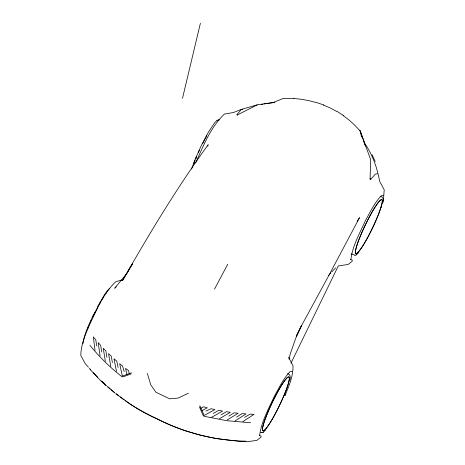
<?xml version="1.0" encoding="UTF-8"?>
<svg xmlns="http://www.w3.org/2000/svg" width="465" height="465" viewBox="0 0 465 465"><rect width="100%" height="100%" fill="white"/><g stroke="black" fill="none" stroke-linecap="round" stroke-linejoin="round"><path stroke-width="0.7" d="M370.657 179.635L370.117 178.618L370.646 159.547L359.904 130.27L361.648 137.094M259.639 435.455C261.394 421.633 268.485 409.183 274.152 396.662C278.919 388.013 283.208 378.882 290.032 371.616L292.107 371.454M350.843 259.598C352.598 245.782 359.689 233.325 365.356 220.805C370.117 212.162 374.412 203.025 381.236 195.759L383.305 195.596M284.888 395.512L285.202 394.256M289.765 380.329C290.753 377.993 290.642 374.174 287.515 373.651M382.742 202.996C383.73 200.659 383.613 196.84 380.492 196.317M289.056 359.189L290.259 353.882L295.746 338.177L301.436 325.802L328.679 275.762L359.515 217.661L357.207 221.177M182.489 98.377L200.392 23.25M191.592 169.103L194.446 160.977M381.056 207.419L381.666 205.391M382.48 202.688L383.497 199.305L384.206 189.784L379.707 181.402L378.132 173.817M207.756 146.051L208.181 144.714C176.688 188.063 149.102 234.058 122.551 280.54L132.647 263.574L126.91 273.344L114.71 288.236L116.256 286.777M285.016 395.605C288.945 386.014 293.299 376.214 293.008 365.635L288.503 357.254M195.765 162.686C203.455 145.638 210.581 127.218 224.386 114.088L233.575 112.484L241.347 109.409L257.186 104.858L274.92 102.37M194.457 160.937L200.88 146.411L208.244 132.473L214.615 122.789L217.108 120.33M93.61 314.363C89.42 323.855 84.351 333.353 82.898 343.734M198.508 152.328L199.398 150.41M290.985 363.148L338.334 265.893L348.134 264.48L352.034 261.342L352.412 260.377L350.534 259.36M301.436 325.802L296.217 336.358L301.75 325.233M214.481 289.166L227.734 264.271M97.301 307.069L104.422 294.822L107.345 290.741L109.839 288.277M99.469 303.877L100.161 302.622M204.652 139.698L205.35 138.442M206.042 137.187L206.739 135.931M242.625 109.304L241.347 109.409L236.714 114.884L237.691 114.785L257.186 104.858M237.487 115.128L237.691 114.785M370.117 178.618L369.913 178.961L370.384 179.252M370.593 179.502L375.412 174.032L377.33 173.881A8.603 1.244 69.5 0 0 376.83 169.277C373.941 159.332 369.419 149.829 363.392 141.401M102.288 299.042L103.003 297.879M328.464 275.617L330.76 272.943M358.8 252.431L356.306 254.89M265.829 429.765L263.335 432.223M331.743 271.926L335.654 267.863M242.899 421.604L254.018 414.338L250.036 414.135L244.66 417.326M236.575 417.093L242.108 413.6L246.055 413.937L234.999 420.924M228.745 416.14L234.244 412.786L238.156 413.257L227.164 419.976M220.991 414.92L226.449 411.694L230.326 412.31L219.41 418.75M213.325 413.42L218.736 410.333L222.572 411.083L211.744 417.25M200.938 408.206L203.594 406.799L207.332 407.817L202.019 410.63M188.43 393.239L178.159 398.075L169.609 398.819L155.909 392.21L150.765 384.869L147.359 373.436M205.978 411.101L211.116 408.7L214.906 409.584L204.17 415.483L199.863 405.776M273.158 102.509L283.29 98.417L293.868 98.441M131.124 373.93L123.312 376.749L122.109 376.801C110.217 367.594 99.4 357.004 89.943 345.309M131.566 372.854L122.353 376.046L119.65 363.671L122.586 366.025L124.161 371.663M218.393 119.953L219.259 119.976M351.063 253.809L355.022 255.268M260.667 432.386L262.051 432.601M217.004 120.359L218.504 119.918M354.911 255.297L356.417 254.861M261.94 432.636L263.44 432.194M121.964 280.011L115.925 281.621C103.625 292.886 97.359 308.917 90.059 323.535C85.746 333.742 81.032 344.141 80.794 355.417L85.275 363.711L88.443 367.251M261.237 104.398L262.568 104.16M263.899 103.916L265.23 103.672M266.561 103.433L274.548 102.445M245.944 441.163C215.08 440.692 184.384 432.712 156.885 418.762A173.584 147.847 13.4 0 1 130.316 404.219L115.907 393.785M250.612 422.755L226.92 420.732L203.926 416.239L202.99 415.164L199.421 406.846M293.531 98.464L301.268 99.266L308.847 100.632L316.223 102.55M316.566 102.521L323.716 104.985M323.373 105.009L330.255 108.002L336.84 111.501M259.331 435.217L261.214 436.228L260.83 437.193L256.93 440.338L247.136 441.75L239.173 441.349L215.69 438.495L200.45 435.228L185.622 430.886A173.584 147.847 13.4 0 1 157.478 419.058A173.584 147.847 13.4 0 1 130.915 404.515M337.183 111.472L343.437 115.477M125.248 400.656L130.915 404.515M120.284 397.011L124.132 399.865M343.094 115.5L348.988 119.982L354.487 124.922L359.567 130.299M114.367 392.367L111.222 389.74M115.965 393.652L118.633 395.791M114.838 392.931L107.531 386.752M107.613 386.601L110.193 388.845M101.626 381.004L104.608 383.811M101.527 381.178L106.502 385.857M105.904 385.561L100.434 380.411L90.111 369.483M97.679 377.295L93.465 372.814M89.35 368.263L90.71 369.774M364.298 143.615L365.554 146.062M372.029 154.653L375.203 161.489M359.904 130.27L364.182 141.976M129.264 373.651L128.543 370.617L125.515 368.379L126.962 374.453M118.069 367.501L116.814 361.206L113.977 358.736L116.488 371.337M112.402 362.572L111.245 356.161L108.508 353.586L110.821 366.403M106.927 357.422L105.875 350.906L103.242 348.227L105.346 361.253M96.79 346.047L95.767 339.776L93.349 336.887L95.029 350.325M101.661 352.057L100.713 345.443L98.185 342.659L100.08 355.894M378.469 202.217A29.894 3.894 -64.3 0 1 373.854 225.083A29.894 3.894 -64.3 0 1 355.405 252.001M355.434 251.501A29.894 3.894 -64.3 0 1 362.264 231.518M362.543 230.89A29.894 3.894 -64.3 0 1 365.525 224.485M365.833 223.851A29.894 3.894 -64.3 0 1 378.115 202.664M279.884 388.008A29.894 3.894 -64.3 0 1 286.655 388.589A29.894 3.894 -64.3 0 1 264.707 429.939A29.894 3.894 -64.3 0 1 272.548 401.818M272.862 401.185A29.894 3.894 -64.3 0 1 279.512 388.641M87.856 328.238A29.841 3.889 -64.3 0 1 88.635 326.302M89.187 324.971A29.841 3.889 -64.3 0 1 90.059 322.925M90.658 321.553A29.841 3.889 -64.3 0 1 91.221 320.298M93 316.45A29.841 3.889 -64.3 0 1 93.605 315.171M97.394 307.656A29.841 3.889 -64.3 0 0 93.913 314.532A29.894 3.894 -64.3 0 1 95.534 311.381M106.113 293.241A29.841 3.889 -64.3 0 1 106.84 292.305M193.829 163.692A29.841 3.889 -64.3 0 1 195.126 160.291M196.457 157.019A29.841 3.889 -64.3 0 0 195.637 159.013A29.894 3.894 -64.3 0 1 196.503 157.06M202.746 143.412A29.841 3.889 -64.3 0 1 204.344 140.308M206.059 137.099A29.841 3.889 -64.3 0 1 206.762 135.838M193.87 163.744A29.894 3.894 -64.3 0 1 194.626 161.727M365.287 241.788A29.841 3.889 -64.3 0 0 381.916 199.718A29.841 3.889 -64.3 0 0 359.526 238.22A29.841 3.889 -64.3 0 0 365.287 241.788M272.316 419.122A29.841 3.889 -64.3 0 0 288.945 377.051A29.841 3.889 -64.3 0 0 266.555 415.553A29.841 3.889 -64.3 0 0 272.316 419.122"/></g></svg>
